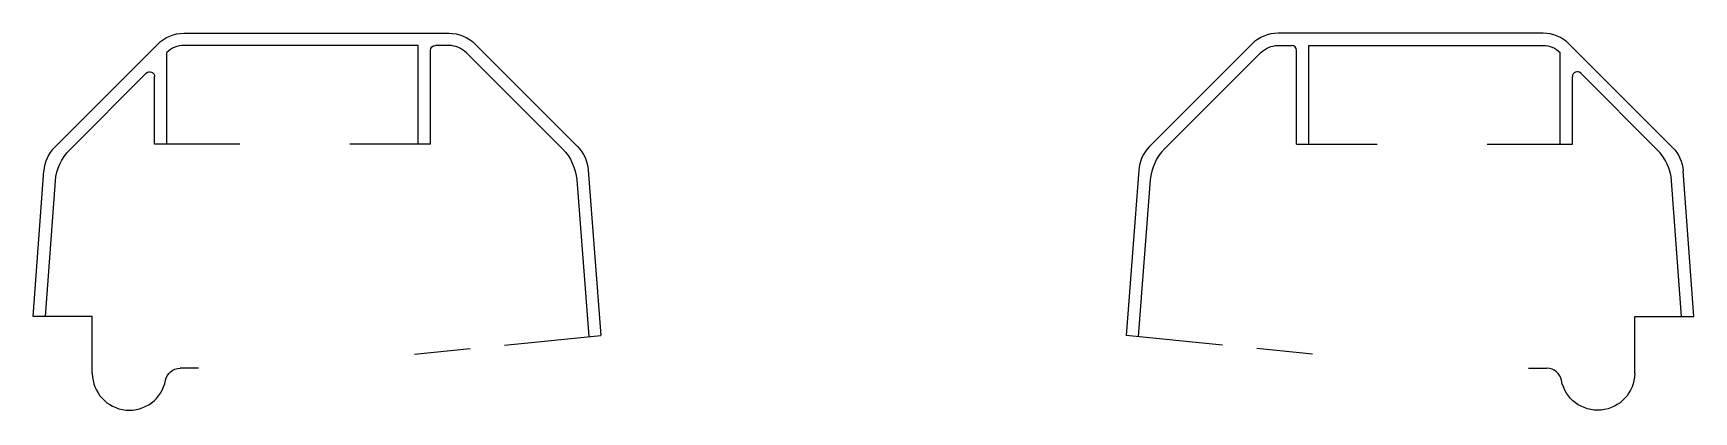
# Model space of a CAD drawing. Header units: metres. Extents: x -0.17 to 1.63, y 0 to 0.08.
# Drawn here: x 1.2967 to 1.6338, y 0.0032 to 0.08 of the extents above.
import ezdxf

# ---------------------------------------------------------------- set-up
doc = ezdxf.new("R2010")
doc.units = ezdxf.units.M
doc.header["$MEASUREMENT"] = 0

msp = doc.modelspace()

# ---------------------------------------------------------------- linework, layer by layer
for p, q in [((1.301043610762514, 0.05681895621763251), (1.322027963913966, 0.0778033093690843)), ((1.327331264773893, 0.08000000851154036), (1.38111806133895, 0.08000000851154036)), ((1.386421362196494, 0.0778033093690843), (1.407232026692917, 0.05699264487504843)), ((1.544140717799377, 0.0778033093690843), (1.523330053302954, 0.05699264487504843)), ((1.603230815221978, 0.08000000851154036), (1.54944401865692, 0.08000000851154036)), ((1.629518469233357, 0.05681895621763251), (1.608534116081905, 0.0778033093690843)), ((1.323869666849662, 0.05750000851154036), (1.323869666849662, 0.07610796358484077)), ((1.374869666849662, 0.05750000851154036), (1.374869666849662, 0.07750000851154036)), ((1.377369666849662, 0.05750000851154036), (1.377369666849662, 0.07650000851154037)), ((1.38111806133895, 0.07750000851154036), (1.378369666849662, 0.07750000851154036)), ((1.404155345602732, 0.05653379205782039), (1.384653595243979, 0.07603554241656967)), ((1.526406734393138, 0.05653379205782039), (1.545908484751891, 0.07603554241656967)), ((1.54944401865692, 0.07750000851154036), (1.552192413146209, 0.07750000851154036)), ((1.553192413146209, 0.05750000851154036), (1.553192413146209, 0.07650000851154037)), ((1.555692413146209, 0.05750000851154036), (1.555692413146209, 0.07750000851154036)), ((1.606692413146209, 0.05750000851154036), (1.606692413146209, 0.07610796358484077)), ((1.319662560068656, 0.07190237161636179), (1.304128176185458, 0.05636798773316332)), ((1.321369666849662, 0.05750000851154036), (1.321369666849662, 0.07119526483535592)), ((1.609192413146209, 0.05750000851154036), (1.609192413146209, 0.07119526483535592)), ((1.610899519927215, 0.07190237161636179), (1.626433903810413, 0.05636798773316332)), ((1.338638773294867, 0.05750000851154036), (1.321369666849662, 0.05750000851154036)), ((1.377369666849662, 0.05750000851154036), (1.361023324946355, 0.05750000851154036)), ((1.553192413146209, 0.05750000851154036), (1.569538755049516, 0.05750000851154036)), ((1.591923306701003, 0.05750000851154036), (1.609192413146209, 0.05750000851154036)), ((1.296724663056422, 0.02250000851154036), (1.298866525651555, 0.05205771231327381)), ((1.409412114516783, 0.05218823659419723), (1.411979386522516, 0.01867482421349705)), ((1.521149965479088, 0.05218823659419723), (1.518582693473355, 0.01867482421349705)), ((1.633837416939449, 0.02250000851154036), (1.631695554344315, 0.05205771231327381)), ((1.299231218209532, 0.02250000851154036), (1.301225396037515, 0.05001966252735365)), ((1.407055065192127, 0.05022652958691906), (1.409491123152211, 0.0184259978094975)), ((1.523507014803744, 0.05022652958691906), (1.521070956843659, 0.0184259978094975)), ((1.631330861786338, 0.02250000851154036), (1.629336683958356, 0.05001966252735365)), ((1.308724663056422, 0.02250000851154036), (1.296724663056422, 0.02250000851154036)), ((1.308724663056422, 0.01094733665974927), (1.308724663056422, 0.02250000851154036)), ((1.621837416939449, 0.01094733665974927), (1.621837416939449, 0.02250000851154036)), ((1.621837416939449, 0.02250000851154036), (1.633837416939449, 0.02250000851154036)), ((1.392369531393665, 0.0167138381728364), (1.411956283895481, 0.01867251395017156)), ((1.538192548602205, 0.0167138381728364), (1.51860579610039, 0.01867251395017156)), ((1.374137443225271, 0.01489062886530228), (1.385436072346964, 0.01602049208156022)), ((1.5564246367706, 0.01489062886530228), (1.545126007648907, 0.01602049208156022)), ((1.330270747299004, 0.01200000435112822), (1.326532277688076, 0.01200000851154036)), ((1.600291332696867, 0.01200000435112822), (1.604029802307795, 0.01200000851154036))]:
    msp.add_line(p, q)
at = {"flags": 128}
for points in [[(1.374869666849662, 0.07750000851154036), (1.327331264773893, 0.07750000851154036)], [(1.555692413146209, 0.07750000851154036), (1.603230815221978, 0.07750000851154036)]]:
    msp.add_lwpolyline(points, dxfattribs=at)
at = {"extrusion": (0, 0, -1)}
for centre, radius, start, end in [((-1.327331264773893, 0.07250000851154037), 0.007500000000000002, 44.99999999989937, 89.9999999999284), ((-1.38111806133895, 0.07250000851154037), 0.007500000000000004, 90.00000000008049, 135.0000000000805), ((-1.378369666849662, 0.07650000851154037), 0.001, 0, 90), ((-1.54944401865692, 0.07250000851154037), 0.005000000000000237, 44.9999999999195, 89.99999999991995), ((-1.603230815221978, 0.07250000851154037), 0.004999999999999907, 90.00000000006935, 133.8140057444657), ((-1.320369666849662, 0.07119526483535592), 0.001, 45.00000000000001, 180), ((-1.311199243997324, 0.04929691992129811), 0.01, 4.14462374266027, 44.99999999999613), ((-1.397084277790866, 0.04946272424595445), 0.01, 135, 175.6194513543582), ((-1.401928725832989, 0.05168934401511797), 0.0075, 134.9999999998793, 176.1859251658528), ((-1.624215168374457, 0.05151565535873233), 0.007500000000000001, 135, 175.8553762573432), ((-1.326532277688076, 0.009000008511540364), 0.003, 10.97959315503962, 90), ((-1.614337600657652, 0.01099983179568953), 0.007500000000000001, 180.4010357931172, 349.0204068449232)]:
    msp.add_arc(centre, radius, start, end, dxfattribs=at)
for centre, radius, start, end in [((1.54944401865692, 0.07250000851154037), 0.007500000000000004, 90.00000000008049, 135.0000000000805), ((1.603230815221978, 0.07250000851154037), 0.007500000000000002, 44.99999999989937, 89.9999999999284), ((1.327331264773893, 0.07250000851154037), 0.004999999999999907, 90.00000000006935, 133.8140057444657), ((1.38111806133895, 0.07250000851154037), 0.005000000000000236, 44.99999999991951, 89.99999999991998), ((1.552192413146209, 0.07650000851154037), 0.001, 0, 90), ((1.610192413146209, 0.07119526483535592), 0.001, 45.00000000000001, 180), ((1.306346911621414, 0.05151565535873233), 0.007500000000000001, 135, 175.8553762573432), ((1.528633354162882, 0.05168934401511797), 0.007500000000000001, 134.9999999998793, 176.1859251658528), ((1.533477802205004, 0.04946272424595445), 0.009999999999999998, 135, 175.6194513543582), ((1.619362835998547, 0.04929691992129811), 0.01, 4.14462374266027, 44.99999999999613), ((1.316224479338218, 0.01099983179568953), 0.007500000000000001, 180.4010357931172, 349.0204068449232), ((1.604029802307795, 0.009000008511540364), 0.003, 10.97959315503962, 90)]:
    msp.add_arc(centre, radius, start, end)

doc.saveas('drawing.dxf')
